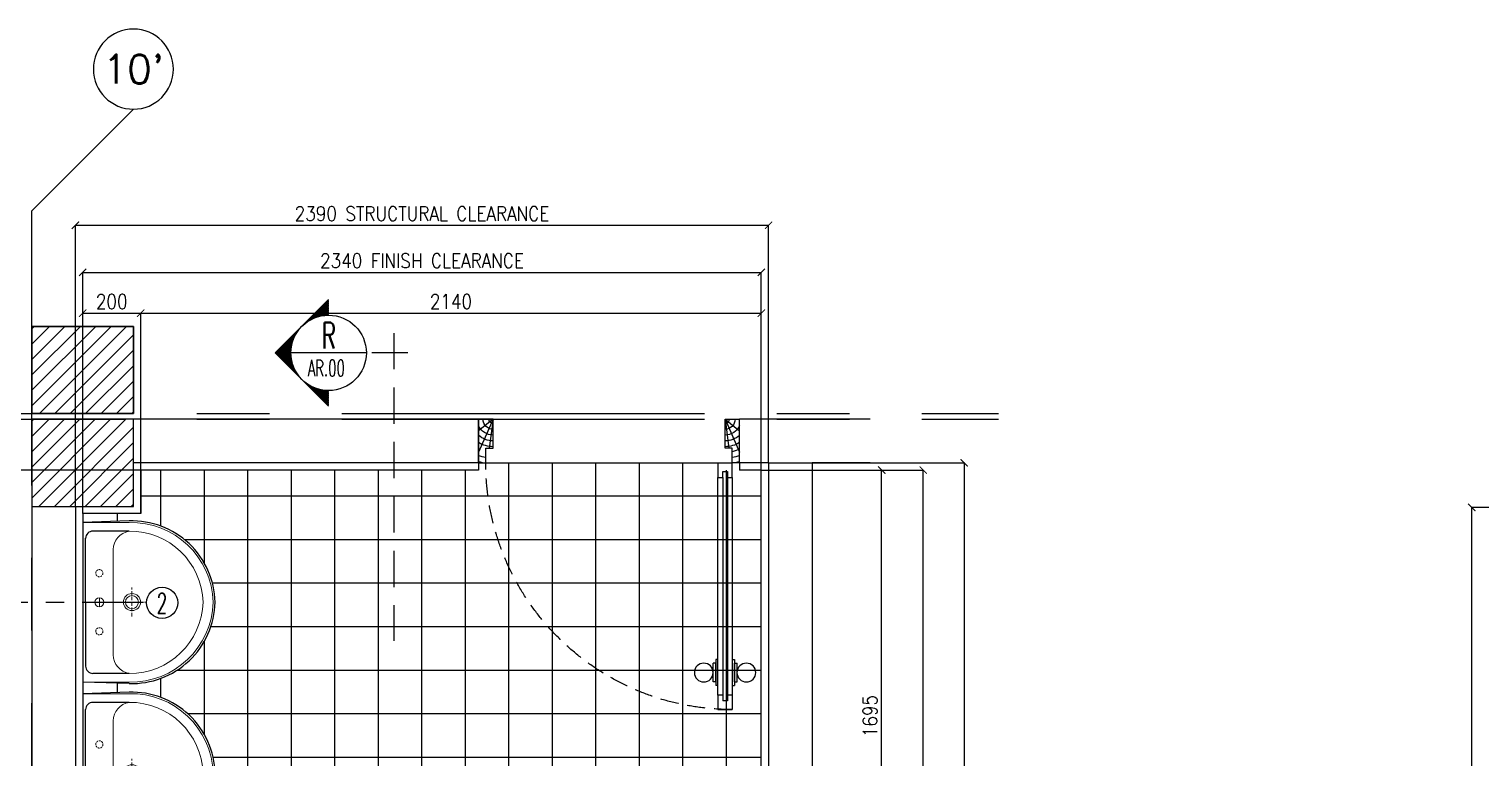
# Model space of a CAD drawing. Extents: x -202971 to -174093, y 166361 to 186286.
# Drawn here: x -200181 to -195175, y 177294 to 179805 of the extents above; entities that cross this region are included whole.
import ezdxf
from ezdxf.enums import TextEntityAlignment as Align

# ---------------------------------------------------------------- set-up
doc = ezdxf.new("R2010")
doc.units = 0
doc.header["$LTSCALE"] = 500
doc.header["$MEASUREMENT"] = 0
for name, pattern in [('CENTER2', [1.125, 0.75, -0.125, 0.125, -0.125]), ('CENTERX2', [4, 2.5, -0.5, 0.5, -0.5]), ('DASHED', [0.75, 0.5, -0.25]), ('HIDDEN', [0.375, 0.25, -0.125])]:
    doc.linetypes.add(name, pattern=pattern)
doc.layers.get('0').update_dxf_attribs({"linetype": 'CONTINUOUS'})
doc.layers.get('DEFPOINTS').update_dxf_attribs({"linetype": 'CONTINUOUS'})
for name, color, linetype in [('AX-CR', 2, 'CONTINUOUS'), ('AX-TXT', 2, 'CONTINUOUS'), ('AXES', 11, 'CENTERX2'), ('AXIS', 11, 'CENTER2'), ('COL', 5, 'CONTINUOUS'), ('Dimout', 4, 'CONTINUOUS'), ('DOOR', 2, 'CONTINUOUS'), ('ELEV-MARK', 6, 'CONTINUOUS'), ('FIX', 2, 'CONTINUOUS'), ('HAT', 8, 'CONTINUOUS'), ('Plaster', 7, 'CONTINUOUS'), ('Tile', 5, 'CONTINUOUS'), ('TXT', 2, 'CONTINUOUS'), ('WALL', 6, 'CONTINUOUS')]:
    doc.layers.add(name, color=color, linetype=linetype)
doc.styles.add('DIM', font='simplex.shx', dxfattribs={"width": 0.85})
doc.styles.add('ROMANS', font='romans.shx', dxfattribs={"width": 0.6})
doc.dimstyles.new('DIM1-25', dxfattribs={"dimscale": 25, "dimtxt": 2, "dimasz": 1, "dimexe": 0.03, "dimexo": 0.03, "dimgap": 0.6, "dimtad": 1, "dimdec": 0, "dimdsep": 46, "dimtxsty": 'DIM', "dimblk1": 'ARCHTICK', "dimblk2": 'ARCHTICK', "dimsah": 1, "dimcen": 0.09, "dimdle": 0.03, "dimclrd": 256, "dimclrt": 2, "dimadec": 0, "dimazin": 0, "dimtfac": 1, "dimtdec": 0, "dimtix": 1, "dimtmove": 1, "dimatfit": 3, "dimldrblk": 'ARCHTICK', "dimfxl": 0, "dimtvp": 2, "dimtolj": 1, "dimtzin": 0, "dimarcsym": 0})

# ---------------------------------------------------------------- blocks, each defined once
blk = doc.blocks.new('_ARCHTICK')
at = {"color": 0, "linetype": 'ByBlock', "const_width": 0.15}
blk.add_lwpolyline([(-0.5, -0.5), (0.5, 0.5)], dxfattribs=at)
blk = doc.blocks.new('*D82')
at = {"layer": 'DEFPOINTS', "color": 0}
for p in [(-197656.4, 178826.4), (-197656.4, 178285.6), (-199796.5, 178135.6)]:
    blk.add_point(p, dxfattribs=at)
at = {"layer": 'Dimout', "lineweight": -2}
blk.add_line((-199797.2, 178826.4), (-197655.7, 178826.4), dxfattribs=at)
at = {"layer": 'Dimout', "color": 0, "lineweight": -2}
for p, q in [((-199796.5, 178136.3), (-199796.5, 178827.2)), ((-197656.4, 178286.3), (-197656.4, 178827.2))]:
    blk.add_line(p, q, dxfattribs=at)
at = {"layer": 'Dimout', "lineweight": -2, "xscale": 25, "yscale": 25, "zscale": 25, "rotation": 180}
blk.add_blockref('_ARCHTICK', (-199796.5, 178826.4), dxfattribs=at)
at = {"layer": 'Dimout', "lineweight": -2, "xscale": 25, "yscale": 25, "zscale": 25}
blk.add_blockref('_ARCHTICK', (-197656.4, 178826.4), dxfattribs=at)
at = {"layer": 'Dimout', "color": 2, "insert": (-198726.5, 178866.4), "char_height": 50, "attachment_point": 5, "style": 'DIM'}
blk.add_mtext('\\A1;2140', dxfattribs=at)
blk = doc.blocks.new('*D80')
at = {"layer": 'DEFPOINTS', "color": 0}
for p in [(-197656.4, 178966.9), (-197656.4, 178285.6), (-199996.5, 178135.6)]:
    blk.add_point(p, dxfattribs=at)
at = {"layer": 'Dimout', "lineweight": -2}
blk.add_line((-199997.2, 178966.9), (-197655.7, 178966.9), dxfattribs=at)
at = {"layer": 'Dimout', "color": 0, "lineweight": -2}
for p, q in [((-199996.5, 178136.3), (-199996.5, 178967.7)), ((-197656.4, 178286.3), (-197656.4, 178967.7))]:
    blk.add_line(p, q, dxfattribs=at)
at = {"layer": 'Dimout', "lineweight": -2, "xscale": 25, "yscale": 25, "zscale": 25, "rotation": 180}
blk.add_blockref('_ARCHTICK', (-199996.5, 178966.9), dxfattribs=at)
at = {"layer": 'Dimout', "lineweight": -2, "xscale": 25, "yscale": 25, "zscale": 25}
blk.add_blockref('_ARCHTICK', (-197656.4, 178966.9), dxfattribs=at)
at = {"layer": 'Dimout', "color": 2, "insert": (-198826.5, 179006.9), "char_height": 50, "attachment_point": 5, "style": 'DIM'}
blk.add_mtext('\\A1;2340 FINISH CLEARANCE', dxfattribs=at)
blk = doc.blocks.new('*D79')
at = {"layer": 'DEFPOINTS', "color": 0}
for p in [(-197631.4, 179129.3), (-197631.4, 178310.6), (-200021.5, 178160.6)]:
    blk.add_point(p, dxfattribs=at)
at = {"layer": 'Dimout', "lineweight": -2}
blk.add_line((-200022.2, 179129.3), (-197630.7, 179129.3), dxfattribs=at)
at = {"layer": 'Dimout', "color": 0, "lineweight": -2}
for p, q in [((-200021.5, 178161.3), (-200021.5, 179130)), ((-197631.4, 178311.3), (-197631.4, 179130))]:
    blk.add_line(p, q, dxfattribs=at)
at = {"layer": 'Dimout', "lineweight": -2, "xscale": 25, "yscale": 25, "zscale": 25, "rotation": 180}
blk.add_blockref('_ARCHTICK', (-200021.5, 179129.3), dxfattribs=at)
at = {"layer": 'Dimout', "lineweight": -2, "xscale": 25, "yscale": 25, "zscale": 25}
blk.add_blockref('_ARCHTICK', (-197631.4, 179129.3), dxfattribs=at)
at = {"layer": 'Dimout', "color": 2, "insert": (-198826.5, 179169.3), "char_height": 50, "attachment_point": 5, "style": 'DIM'}
blk.add_mtext('\\A1;2390 STRUCTURAL CLEARANCE', dxfattribs=at)
blk = doc.blocks.new('LAV1')
at = {"layer": 'FIX', "linetype": 'DASHED', "lineweight": 20, "ltscale": 0.05}
for p, q in [((-0.5, 170), (-0.5, 270)), ((-0.5, 170), (-0.5, 270)), ((49.5, 220), (-50.5, 220))]:
    blk.add_line(p, q, dxfattribs=at)
at = {"layer": 'FIX', "linetype": 'ByBlock', "ltscale": 0.3}
for p, q in [((-280, 210), (-275, 50)), ((-245, 210), (-245, 85)), ((245, 210), (245, 85)), ((280, 210), (275, 50)), ((0, 60), (-220.2, 60)), ((0, 60), (220.2, 60))]:
    blk.add_line(p, q, dxfattribs=at)
at = {"layer": 'FIX', "linetype": 'Continuous', "lineweight": 20}
for p, q in [((-275, 210), (-275, 50)), ((275, 210), (275, 50)), ((0, 155), (-181.4, 155)), ((0, 155), (181.4, 155)), ((0, 50), (-275, 50)), ((0, 50), (-252.5, 50)), ((0, 50), (252.5, 50)), ((0, 50), (275, 50))]:
    blk.add_line(p, q, dxfattribs=at)
at = {"layer": 'FIX', "lineweight": 20}
for p, q in [((15.6, 107.5), (-15.5, 107.5)), ((0, 92), (0, 123))]:
    blk.add_line(p, q, dxfattribs=at)
for centre, radius in [((-0.5, 220), 29.5), ((-0.5, 220), 22.5), ((0, 107.5), 15.5)]:
    blk.add_circle(centre, radius, dxfattribs=at)
at = {"layer": 'FIX', "linetype": 'HIDDEN', "lineweight": 20, "ltscale": 0.05}
for centre in [(-100, 107.5), (100, 107.5)]:
    blk.add_circle(centre, 12.4, dxfattribs=at)
at = {"layer": 'FIX', "linetype": 'ByBlock', "ltscale": 0.3}
for centre, radius, start, end in [((6.9, 220), 287, 91.3776, 182.0064), ((-6.9, 220), 287, 357.9936, 88.6224), ((-220.1, 84.9), 24.9, 179.7021, 269.9486), ((220.1, 84.9), 24.9, 270.0514, 0.2979)]:
    blk.add_arc(centre, radius, start, end, dxfattribs=at)
at = {"layer": 'FIX', "linetype": 'Continuous', "lineweight": 20}
for centre, radius, start, end in [((8.4, 216.7), 283.4, 91.6988, 181.351), ((7.6, 212.5), 252.7, 91.7328, 180.4884), ((-8.4, 216.7), 283.4, 358.649, 88.3012), ((-7.6, 212.5), 252.7, 359.5116, 88.2672), ((-179.2, 221.8), 66.9, 190.2006, 268.0786), ((179.2, 221.8), 66.9, 271.9214, 349.7994)]:
    blk.add_arc(centre, radius, start, end, dxfattribs=at)
blk = doc.blocks.new('*D81')
at = {"layer": 'DEFPOINTS', "color": 0}
for p in [(-199796.5, 178826.4), (-199996.5, 178135.6), (-199796.5, 178135.6)]:
    blk.add_point(p, dxfattribs=at)
at = {"layer": 'Dimout', "lineweight": -2}
blk.add_line((-199997.2, 178826.4), (-199795.7, 178826.4), dxfattribs=at)
at = {"layer": 'Dimout', "color": 0, "lineweight": -2}
for p, q in [((-199996.5, 178136.3), (-199996.5, 178827.2)), ((-199796.5, 178136.3), (-199796.5, 178827.2))]:
    blk.add_line(p, q, dxfattribs=at)
at = {"layer": 'Dimout', "lineweight": -2, "xscale": 25, "yscale": 25, "zscale": 25, "rotation": 180}
blk.add_blockref('_ARCHTICK', (-199996.5, 178826.4), dxfattribs=at)
at = {"layer": 'Dimout', "lineweight": -2, "xscale": 25, "yscale": 25, "zscale": 25}
blk.add_blockref('_ARCHTICK', (-199796.5, 178826.4), dxfattribs=at)
at = {"layer": 'Dimout', "color": 2, "insert": (-199896.5, 178866.4), "char_height": 50, "attachment_point": 5, "style": 'DIM'}
blk.add_mtext('\\A1;200', dxfattribs=at)
blk = doc.blocks.new('*D76')
at = {"layer": 'DEFPOINTS', "color": 0}
for p in [(-199796.5, 178285.6), (-201003.9, 177830.3), (-200999.6, 177830.3)]:
    blk.add_point(p, dxfattribs=at)
at = {"layer": 'Dimout', "color": 0, "lineweight": -2}
for p, q in [((-199797.2, 178285.6), (-201000.4, 178285.6)), ((-201003.2, 177830.3), (-200998.9, 177830.3))]:
    blk.add_line(p, q, dxfattribs=at)
at = {"layer": 'Dimout', "lineweight": -2}
blk.add_line((-200999.6, 178286.3), (-200999.6, 177829.6), dxfattribs=at)
at = {"layer": 'Dimout', "lineweight": -2, "xscale": 25, "yscale": 25, "zscale": 25}
for p, rotation in [((-200999.6, 178285.6), 90), ((-200999.6, 177830.3), 270)]:
    blk.add_blockref('_ARCHTICK', p, dxfattribs=dict(at, rotation=rotation))
at = {"layer": 'Dimout', "color": 2, "insert": (-201039.6, 178057.9), "char_height": 50, "attachment_point": 5, "rotation": 90, "style": 'DIM'}
blk.add_mtext('\\A1;455', dxfattribs=at)
blk = doc.blocks.new('AXU')
at = {"layer": 'AX-CR'}
blk.add_circle((0, 350), 350, dxfattribs=at)
at = {"layer": 'AX-TXT', "style": 'ROMANS'}
blk.add_attdef('AX', text='', height=250, dxfattribs=at).set_placement((0, 350), align=Align.MIDDLE)
blk = doc.blocks.new('C7')
at = {"layer": 'HAT'}
h = blk.add_hatch(dxfattribs=at)
h.set_pattern_fill('ANSI31', color=256, scale=300, style=0)
h.set_pattern_definition([(45, (-248876.182, -51411.005), (-26.5165043, 26.5165043), [])])
h.paths.add_polyline_path([(350, 300), (250, 300), (0, 300), (0, 0), (350, 0)])
at = {"layer": 'COL'}
blk.add_lwpolyline([(0, 300), (0, 0), (350, 0), (350, 300)], close=True, dxfattribs=at)
blk = doc.blocks.new('*D85')
at = {"layer": 'DEFPOINTS', "color": 0}
for p in [(-195206.7, 178157), (-194421, 178157), (-194274.1, 175907)]:
    blk.add_point(p, dxfattribs=at)
at = {"layer": 'Dimout', "color": 0, "lineweight": -2}
for p, q in [((-194421.8, 178157), (-195207.5, 178157)), ((-194274.9, 175907), (-195207.5, 175907))]:
    blk.add_line(p, q, dxfattribs=at)
at = {"layer": 'Dimout', "lineweight": -2}
blk.add_line((-195206.7, 175906.3), (-195206.7, 178157.8), dxfattribs=at)
at = {"layer": 'Dimout', "lineweight": -2, "xscale": 25, "yscale": 25, "zscale": 25}
for p, rotation in [((-195206.7, 178157), 90), ((-195206.7, 175907), 270)]:
    blk.add_blockref('_ARCHTICK', p, dxfattribs=dict(at, rotation=rotation))
at = {"layer": 'Dimout', "color": 2, "insert": (-195246.7, 177032), "char_height": 50, "attachment_point": 5, "rotation": 90, "style": 'DIM'}
blk.add_mtext('\\A1;2250', dxfattribs=at)
blk = doc.blocks.new('*D84')
at = {"layer": 'DEFPOINTS', "color": 0}
for p in [(-197631.4, 178285.6), (-197241.4, 178285.6), (-197656.4, 176590.6)]:
    blk.add_point(p, dxfattribs=at)
at = {"layer": 'Dimout', "color": 0, "lineweight": -2}
for p, q in [((-197630.7, 178285.6), (-197240.7, 178285.6)), ((-197655.7, 176590.6), (-197240.7, 176590.6))]:
    blk.add_line(p, q, dxfattribs=at)
at = {"layer": 'Dimout', "lineweight": -2}
blk.add_line((-197241.4, 176589.8), (-197241.4, 178286.3), dxfattribs=at)
at = {"layer": 'Dimout', "lineweight": -2, "xscale": 25, "yscale": 25, "zscale": 25}
for p, rotation in [((-197241.4, 178285.6), 90), ((-197241.4, 176590.6), 270)]:
    blk.add_blockref('_ARCHTICK', p, dxfattribs=dict(at, rotation=rotation))
at = {"layer": 'Dimout', "color": 2, "insert": (-197281.4, 177438.1), "char_height": 50, "attachment_point": 5, "rotation": 90, "style": 'DIM'}
blk.add_mtext('\\A1;1695', dxfattribs=at)
blk = doc.blocks.new('*D75')
at = {"layer": 'DEFPOINTS', "color": 0}
for p in [(-197656.4, 178285.6), (-197097.9, 178285.6), (-197656.4, 175105.6)]:
    blk.add_point(p, dxfattribs=at)
at = {"layer": 'Dimout', "color": 0, "lineweight": -2}
for p, q in [((-197655.7, 178285.6), (-197097.2, 178285.6)), ((-197655.7, 175105.6), (-197097.2, 175105.6))]:
    blk.add_line(p, q, dxfattribs=at)
at = {"layer": 'Dimout', "lineweight": -2}
blk.add_line((-197097.9, 175104.8), (-197097.9, 178286.3), dxfattribs=at)
at = {"layer": 'Dimout', "lineweight": -2, "xscale": 25, "yscale": 25, "zscale": 25}
for p, rotation in [((-197097.9, 178285.6), 90), ((-197097.9, 175105.6), 270)]:
    blk.add_blockref('_ARCHTICK', p, dxfattribs=dict(at, rotation=rotation))
at = {"layer": 'Dimout', "color": 2, "insert": (-197137.9, 176695.6), "char_height": 50, "attachment_point": 5, "rotation": 90, "style": 'DIM'}
blk.add_mtext('\\A1;3180 FIFNISH CLEARANCE', dxfattribs=at)
blk = doc.blocks.new('*D74')
at = {"layer": 'DEFPOINTS', "color": 0}
for p in [(-197631.4, 178310.6), (-197631.4, 175080.6), (-196957, 175080.6)]:
    blk.add_point(p, dxfattribs=at)
at = {"layer": 'Dimout', "color": 0, "lineweight": -2}
for p, q in [((-197630.7, 178310.6), (-196956.3, 178310.6)), ((-197630.7, 175080.6), (-196956.3, 175080.6))]:
    blk.add_line(p, q, dxfattribs=at)
at = {"layer": 'Dimout', "lineweight": -2}
blk.add_line((-196957, 178311.3), (-196957, 175079.8), dxfattribs=at)
at = {"layer": 'Dimout', "lineweight": -2, "xscale": 25, "yscale": 25, "zscale": 25}
for p, rotation in [((-196957, 178310.6), 90), ((-196957, 175080.6), 270)]:
    blk.add_blockref('_ARCHTICK', p, dxfattribs=dict(at, rotation=rotation))
at = {"layer": 'Dimout', "color": 2, "insert": (-196997, 176695.6), "char_height": 50, "attachment_point": 5, "rotation": 90, "style": 'DIM'}
blk.add_mtext('\\A1;3230 STRUCTURAL CLEARANCE', dxfattribs=at)
blk = doc.blocks.new('*X5')
at = {"color": 0}
for p, q in [((14608, 7877), (14819, 8088)), ((14625, 7890), (14821, 8086)), ((14637, 7899), (14823, 8084)), ((14647, 7905), (14825, 8082)), ((14656, 7910), (14826, 8081)), ((14664, 7915), (14828, 8079)), ((14671, 7919), (14830, 8077)), ((14678, 7922), (14832, 8075)), ((14685, 7925), (14833, 8073)), ((14691, 7928), (14835, 8072)), ((14697, 7930), (14837, 8070)), ((14703, 7933), (14839, 8068)), ((14709, 7935), (14841, 8066)), ((14714, 7937), (14842, 8065)), ((14719, 7938), (14844, 8063)), ((14725, 7940), (14846, 8061)), ((14730, 7941), (14848, 8059)), ((14734, 7943), (14849, 8058)), ((14739, 7944), (14851, 8056)), ((14744, 7945), (14853, 8054)), ((14749, 7946), (14855, 8052)), ((14753, 7947), (14856, 8051)), ((14757, 7948), (14858, 8049)), ((14762, 7949), (14860, 8047)), ((14766, 7950), (14862, 8045)), ((14770, 7950), (14863, 8043)), ((14774, 7951), (14865, 8042)), ((14778, 7951), (14867, 8040)), ((14782, 7952), (14869, 8038)), ((14786, 7952), (14871, 8036)), ((14790, 7953), (14872, 8035)), ((14794, 7953), (14874, 8033)), ((14798, 7953), (14876, 8031)), ((14802, 7953), (14878, 8029)), ((14805, 7954), (14879, 8028)), ((14809, 7954), (14881, 8026)), ((14813, 7954), (14883, 8024)), ((14816, 7954), (14885, 8022)), ((14820, 7954), (14886, 8020)), ((14823, 7954), (14888, 8019)), ((14827, 7954), (14890, 8017)), ((14830, 7954), (14892, 8015)), ((14834, 7953), (14894, 8013)), ((14837, 7953), (14895, 8012)), ((14840, 7953), (14897, 8010)), ((14844, 7953), (14899, 8008)), ((14847, 7953), (14901, 8006)), ((14850, 7952), (14902, 8005)), ((14853, 7952), (14904, 8003)), ((14856, 7952), (14906, 8001)), ((14860, 7951), (14908, 7999)), ((14863, 7951), (14909, 7997)), ((14866, 7950), (14911, 7996)), ((14869, 7950), (14913, 7994)), ((14872, 7949), (14915, 7992)), ((14875, 7949), (14917, 7990)), ((14878, 7948), (14918, 7989)), ((14881, 7948), (14920, 7987)), ((14884, 7947), (14922, 7985)), ((14887, 7947), (14924, 7983)), ((14890, 7946), (14925, 7982)), ((14893, 7945), (14927, 7980)), ((14895, 7945), (14929, 7978)), ((14898, 7944), (14931, 7976)), ((14901, 7943), (14932, 7974)), ((14904, 7942), (14934, 7973)), ((14907, 7942), (14936, 7971)), ((14909, 7941), (14938, 7969)), ((14912, 7940), (14939, 7967)), ((14915, 7939), (14941, 7966)), ((14917, 7938), (14943, 7964)), ((14920, 7937), (14945, 7962)), ((14923, 7937), (14947, 7960)), ((14925, 7936), (14948, 7959)), ((14928, 7935), (14950, 7957)), ((14931, 7934), (14952, 7955)), ((14933, 7933), (14954, 7953)), ((14936, 7932), (14955, 7952)), ((14938, 7931), (14957, 7950)), ((14941, 7930), (14959, 7948)), ((14943, 7929), (14961, 7946)), ((14946, 7928), (14962, 7944)), ((14948, 7927), (14964, 7943)), ((14951, 7926), (14966, 7941)), ((14953, 7925), (14968, 7939)), ((14956, 7923), (14970, 7937)), ((14958, 7922), (14971, 7936)), ((14960, 7921), (14973, 7934)), ((14963, 7920), (14975, 7932)), ((14965, 7919), (14977, 7930)), ((14967, 7918), (14978, 7929)), ((14970, 7916), (14980, 7927)), ((14972, 7915), (14982, 7925)), ((14974, 7914), (14984, 7923)), ((14977, 7913), (14985, 7921)), ((14979, 7911), (14987, 7920)), ((14981, 7910), (14989, 7918)), ((14983, 7909), (14991, 7916)), ((14986, 7908), (14993, 7914)), ((14988, 7906), (14994, 7913)), ((14990, 7905), (14996, 7911)), ((14992, 7903), (14998, 7909)), ((14994, 7902), (15000, 7907)), ((14997, 7901), (15001, 7906)), ((14999, 7899), (15003, 7904)), ((15001, 7898), (15005, 7902)), ((15003, 7896), (15007, 7900)), ((15005, 7895), (15008, 7898)), ((15007, 7894), (15010, 7897)), ((15009, 7892), (15012, 7895)), ((15011, 7891), (15014, 7893)), ((15013, 7889), (15016, 7891)), ((15015, 7888), (15017, 7890)), ((15017, 7886), (15019, 7888)), ((15019, 7884), (15021, 7886)), ((14360, 7629), (14571, 7839)), ((14364, 7629), (14557, 7822)), ((14368, 7629), (14549, 7810)), ((14371, 7629), (14542, 7800)), ((14375, 7629), (14537, 7791)), ((14378, 7629), (14533, 7783)), ((14382, 7629), (14529, 7776)), ((14385, 7629), (14525, 7769)), ((14389, 7629), (14522, 7762)), ((15021, 7883), (15023, 7884)), ((15023, 7881), (15024, 7883)), ((15025, 7880), (15026, 7881)), ((15027, 7878), (15028, 7879)), ((15029, 7877), (15030, 7877)), ((15031, 7875), (15031, 7875)), ((15033, 7873), (15033, 7874)), ((15035, 7872), (15035, 7872)), ((15036, 7870), (15037, 7870)), ((15038, 7868), (15038, 7868)), ((15040, 7867), (15040, 7867)), ((15042, 7865), (15042, 7865)), ((15044, 7863), (15044, 7863)), ((15046, 7861), (15046, 7861)), ((15047, 7860), (15047, 7860)), ((15051, 7856), (15051, 7856)), ((15053, 7854), (15053, 7854)), ((15054, 7852), (15054, 7853)), ((15056, 7851), (15056, 7851)), ((15058, 7849), (15058, 7849)), ((15059, 7847), (15060, 7847)), ((15061, 7845), (15061, 7845)), ((15063, 7843), (15063, 7844)), ((15064, 7841), (15065, 7842)), ((15066, 7839), (15067, 7840)), ((15068, 7837), (15069, 7838)), ((15069, 7836), (15070, 7837)), ((15071, 7834), (15072, 7835)), ((15072, 7832), (15074, 7833)), ((15074, 7830), (15076, 7831)), ((15076, 7828), (15077, 7830)), ((15077, 7826), (15079, 7828)), ((15079, 7824), (15081, 7826)), ((15080, 7822), (15083, 7824)), ((15082, 7820), (15084, 7822)), ((15083, 7818), (15086, 7821)), ((15085, 7815), (15088, 7819)), ((15086, 7813), (15090, 7817)), ((15087, 7811), (15092, 7815)), ((15089, 7809), (15093, 7814)), ((15090, 7807), (15095, 7812)), ((15092, 7805), (15097, 7810)), ((15093, 7803), (15099, 7808)), ((15094, 7801), (15100, 7807)), ((15096, 7798), (15102, 7805)), ((15097, 7796), (15104, 7803)), ((15098, 7794), (15106, 7801)), ((15100, 7792), (15107, 7799)), ((15101, 7790), (15109, 7798)), ((15102, 7787), (15111, 7796)), ((15104, 7785), (15113, 7794)), ((15105, 7783), (15115, 7792)), ((15106, 7780), (15116, 7791)), ((15107, 7778), (15118, 7789)), ((15108, 7776), (15120, 7787)), ((15110, 7773), (15122, 7785)), ((15111, 7771), (15123, 7784)), ((15112, 7769), (15125, 7782)), ((15113, 7766), (15127, 7780)), ((15114, 7764), (15129, 7778)), ((15115, 7761), (15130, 7777)), ((15116, 7759), (15132, 7775)), ((15117, 7756), (15134, 7773)), ((15118, 7754), (15136, 7771)), ((15119, 7751), (15137, 7769)), ((15121, 7749), (15139, 7768)), ((15122, 7746), (15141, 7766)), ((15122, 7744), (15143, 7764)), ((15123, 7741), (15145, 7762)), ((15124, 7739), (15146, 7761)), ((14392, 7629), (14519, 7756)), ((14396, 7629), (14517, 7750)), ((14399, 7629), (14515, 7744)), ((14403, 7629), (14513, 7739)), ((14406, 7629), (14511, 7733)), ((14410, 7629), (14509, 7728)), ((14413, 7629), (14507, 7723)), ((14417, 7629), (14506, 7718)), ((14421, 7629), (14505, 7713)), ((14424, 7629), (14503, 7708)), ((14428, 7629), (14502, 7703)), ((14431, 7629), (14501, 7699)), ((14435, 7629), (14500, 7694)), ((14438, 7629), (14499, 7690)), ((14442, 7629), (14499, 7686)), ((14445, 7629), (14498, 7681)), ((14449, 7629), (14497, 7677)), ((14452, 7629), (14497, 7673)), ((14456, 7629), (14496, 7669)), ((14459, 7629), (14496, 7665)), ((14463, 7629), (14495, 7661)), ((14466, 7629), (14495, 7657)), ((14470, 7629), (14494, 7653)), ((14474, 7629), (14494, 7649)), ((14477, 7629), (14494, 7646)), ((14481, 7629), (14494, 7642)), ((14484, 7629), (14494, 7638)), ((15125, 7736), (15148, 7759)), ((15126, 7733), (15150, 7757)), ((15127, 7731), (15152, 7755)), ((15128, 7728), (15153, 7754)), ((15129, 7725), (15155, 7752)), ((15130, 7723), (15157, 7750)), ((15130, 7720), (15159, 7748)), ((15131, 7717), (15160, 7746)), ((15132, 7714), (15162, 7745)), ((15133, 7712), (15164, 7743)), ((15133, 7709), (15166, 7741)), ((15134, 7706), (15168, 7739)), ((15135, 7703), (15169, 7738)), ((15136, 7700), (15171, 7736)), ((15136, 7697), (15173, 7734)), ((15137, 7695), (15175, 7732)), ((15137, 7692), (15176, 7731)), ((15138, 7689), (15178, 7729)), ((15139, 7686), (15180, 7727)), ((15139, 7683), (15182, 7725)), ((15140, 7680), (15183, 7723)), ((15140, 7676), (15185, 7722)), ((15140, 7673), (15187, 7720)), ((15141, 7670), (15189, 7718)), ((15141, 7667), (15191, 7716)), ((15142, 7664), (15192, 7715)), ((15142, 7661), (15194, 7713)), ((15142, 7658), (15196, 7711)), ((15143, 7654), (15198, 7709)), ((15143, 7651), (15199, 7708)), ((15143, 7648), (15201, 7706)), ((15143, 7644), (15203, 7704)), ((15143, 7641), (15205, 7702)), ((15143, 7637), (15206, 7700)), ((15143, 7634), (15208, 7699)), ((15144, 7631), (15210, 7697)), ((15145, 7629), (15212, 7695)), ((15149, 7629), (15214, 7693)), ((15152, 7629), (15215, 7692)), ((15156, 7629), (15217, 7690)), ((15159, 7629), (15219, 7688)), ((15163, 7629), (15221, 7686)), ((15167, 7629), (15222, 7685)), ((15170, 7629), (15224, 7683)), ((15174, 7629), (15226, 7681)), ((15177, 7629), (15228, 7679)), ((15181, 7629), (15229, 7678)), ((15184, 7629), (15231, 7676)), ((15188, 7629), (15233, 7674)), ((15191, 7629), (15235, 7672)), ((15195, 7629), (15236, 7670)), ((15198, 7629), (15238, 7669)), ((15202, 7629), (15240, 7667)), ((15205, 7629), (15242, 7665)), ((15209, 7629), (15244, 7663)), ((15212, 7629), (15245, 7662)), ((15216, 7629), (15247, 7660)), ((15220, 7629), (15249, 7658)), ((15223, 7629), (15251, 7656)), ((15227, 7629), (15252, 7655)), ((15230, 7629), (15254, 7653)), ((15234, 7629), (15256, 7651)), ((15237, 7629), (15258, 7649)), ((15241, 7629), (15259, 7647)), ((15244, 7629), (15261, 7646)), ((15248, 7629), (15263, 7644)), ((15251, 7629), (15265, 7642)), ((15255, 7629), (15267, 7640)), ((15258, 7629), (15268, 7639)), ((15262, 7629), (15270, 7637)), ((15266, 7629), (15272, 7635)), ((14488, 7629), (14494, 7635)), ((14491, 7629), (14494, 7631)), ((15269, 7629), (15274, 7633)), ((15273, 7629), (15275, 7632)), ((15276, 7629), (15277, 7630))]:
    blk.add_line(p, q, dxfattribs=at)
blk = doc.blocks.new('DOOR90')
at = {"layer": 'DOOR', "color": 0, "linetype": 'ByBlock'}
for p, q in [((-150, 0), (-150, -25)), ((-150, 0), (0, 0)), ((0, -50), (0, 0)), ((-1000, -25), (-1000, -75)), ((-1000, -75), (-1000, -25)), ((-950, -25), (-1000, -25)), ((-970, -42), (-970, -58)), ((-950, -42), (-970, -42)), ((-950, -25), (-950, -42)), ((-917.6, -25), (-917.6, -17.8)), ((-827.6, -17.8), (-917.6, -17.8)), ((-905, -17.8), (-905, -8.8)), ((-905, -8.8), (-840.2, -8.8)), ((-905, -17.8), (-840.2, -17.8)), ((-840.2, -17.8), (-840.2, -8.8)), ((-827.6, -25), (-827.6, -17.8)), ((-200, -42), (-200, -25)), ((-200, -25), (-150, -25)), ((-180, -42), (-200, -42)), ((-180, -58), (-180, -42)), ((-150, -75), (-150, -25)), ((-150, -25), (-100, -25)), ((-100, -25), (-100, -50)), ((-100, -50), (0, -50)), ((-950, -75), (-1000, -75)), ((-950, -58), (-970, -58)), ((-950, -58), (-950, -75)), ((-917.6, -75), (-917.6, -82.2)), ((-827.6, -82.2), (-917.6, -82.2)), ((-905, -82.2), (-905, -91.2)), ((-905, -82.2), (-840.2, -82.2)), ((-905, -91.2), (-840.2, -91.2)), ((-840.2, -82.2), (-840.2, -91.2)), ((-827.6, -75), (-827.6, -82.2)), ((-200, -75), (-200, -58)), ((-200, -58), (-180, -58)), ((-150, -75), (-200, -75)), ((-100, -850), (0, -850)), ((-100, -875), (-100, -850)), ((0, -850), (0, -900)), ((-150, -900), (-150, -875)), ((-150, -875), (-100, -875)), ((0, -900), (-150, -900)), ((-150, -900), (0, -900))]:
    blk.add_line(p, q, dxfattribs=at)
at = {"layer": 'DOOR', "color": 9, "linetype": 'ByBlock'}
for p, q in [((0, -50), (-113.7, 0)), ((0, -50), (-40.1, 0)), ((0, -50), (-100, -36.6)), ((0, -850), (-113.7, -900)), ((0, -850), (-100, -863.4)), ((0, -850), (-40.1, -900))]:
    blk.add_line(p, q, dxfattribs=at)
at = {"layer": 'DOOR', "linetype": 'ByBlock'}
for p, q in [((-200, -25), (-950, -25)), ((-200, -42), (-950, -42)), ((-200, -58), (-950, -58)), ((-950, -75), (-200, -75))]:
    blk.add_line(p, q, dxfattribs=at)
at = {"layer": 'DOOR', "color": 0, "linetype": 'ByBlock'}
for centre in [(-872.6, 23.5), (-872.6, -123.5)]:
    blk.add_circle(centre, 32.4, dxfattribs=at)
at = {"layer": 'DOOR', "color": 9, "linetype": 'ByBlock'}
for centre, radius, start, end in [((0, -50), 154.4, 161.1053, 166.2858), ((0, -50), 134.4, 158.1598, 169.28), ((0, -50), 94.4, 148.0182, 180), ((0, -50), 74.4, 137.7764, 180), ((0, -50), 114.4, 154.0838, 167.3774), ((0, -50), 54.4, 113.2074, 180), ((0, -50), 34.4, 90, 180), ((0, -50), 14.4, 90, 180), ((0, -850), 94.4, 180, 211.9818), ((0, -850), 74.4, 180, 222.2236), ((0, -850), 54.4, 180, 246.7926), ((0, -850), 34.4, 180, 270), ((0, -850), 14.4, 180, 270), ((0, -850), 154.4, 193.7142, 198.8947), ((0, -850), 134.4, 190.72, 201.8402)]:
    blk.add_arc(centre, radius, start, end, dxfattribs=at)
at = {"layer": 'DOOR', "linetype": 'HIDDEN', "ltscale": 0.5}
blk.add_arc((-150, -25), 850, 180, 270, dxfattribs=at)

msp = doc.modelspace()

# ---------------------------------------------------------------- linework, layer by layer
at = {"layer": 'AXES'}
for p, q in [((-200171.5, 179179.1), (-199821.5, 179529.1)), ((-200171.5, 174232.8), (-200171.5, 179179.1)), ((-201102.8, 178480.6), (-196838.5, 178480.6)), ((-201102.8, 178460.6), (-196838.5, 178460.6))]:
    msp.add_line(p, q, dxfattribs=at)
at = {"layer": 'AXIS'}
msp.add_line((-201123.3, 177830.3), (-199787.3, 177830.3), dxfattribs=at)
at = {"layer": 'ELEV-MARK', "color": 6}
for p, q in [((-199148.3, 178873.2), (-199332.2, 178689.4)), ((-199148.3, 178505.5), (-199332.2, 178689.4)), ((-199018.3, 178689.4), (-199278.3, 178689.4))]:
    msp.add_line(p, q, dxfattribs=at)
at = {"layer": 'ELEV-MARK', "color": 6, "linetype": 'HIDDEN'}
for p, q in [((-198923.8, 178757.8), (-198923.8, 177697.5)), ((-198874.9, 178689.4), (-199018.3, 178689.4))]:
    msp.add_line(p, q, dxfattribs=at)
at = {"layer": 'ELEV-MARK', "color": 6}
msp.add_circle((-199148.3, 178689.4), 130, dxfattribs=at)
at = {"layer": 'FIX', "color": 2}
msp.add_circle((-199722.6, 177828.3), 54, dxfattribs=at)
at = {"layer": 'Plaster'}
for p, q in [((-198631.4, 178310.6), (-198631.4, 178285.6)), ((-197731.4, 178310.6), (-197731.4, 178285.6))]:
    msp.add_line(p, q, dxfattribs=at)
msp.add_lwpolyline([(-198631.4, 178285.6), (-199796.5, 178285.6), (-199796.5, 178135.6), (-199996.5, 178135.6), (-199996.5, 175105.6), (-197656.4, 175105.6), (-197656.4, 178285.6), (-197731.4, 178285.6)], dxfattribs=at)
at = {"layer": 'Tile'}
for p, q in [((-199726.5, 178092.5), (-199726.5, 178285.6)), ((-199576.5, 177964.6), (-199576.5, 178285.6)), ((-199426.5, 175695), (-199426.5, 178285.6)), ((-199276.5, 175638.6), (-199276.5, 178285.6)), ((-199126.5, 175105.6), (-199126.5, 178285.6)), ((-198976.5, 175105.6), (-198976.5, 178285.6)), ((-198826.5, 176600.6), (-198826.5, 178285.6)), ((-198676.5, 175105.6), (-198676.5, 178285.6)), ((-198606.4, 178310.6), (-197806.4, 178310.6)), ((-198526.5, 175105.6), (-198526.5, 178310.6)), ((-198376.5, 175628), (-198376.5, 178310.6)), ((-198226.5, 175695), (-198226.5, 178310.6)), ((-198076.5, 175614.5), (-198076.5, 178310.6)), ((-197926.5, 175105.6), (-197926.5, 178310.6)), ((-197776.5, 176600.6), (-197776.5, 178285.6)), ((-197656.4, 178195.6), (-199796.5, 178195.6)), ((-199876.5, 178109.1), (-199876.5, 178135.6)), ((-197656.4, 178045.6), (-199644.6, 178045.6)), ((-197656.4, 177895.6), (-199548.6, 177895.6)), ((-197656.4, 177745.6), (-199554.4, 177745.6)), ((-199576.5, 177375.6), (-199576.5, 177696.1)), ((-197656.4, 177595.6), (-199671.5, 177595.6)), ((-199876.5, 177520.1), (-199876.5, 177551.6)), ((-199726.5, 177503.5), (-199726.5, 177568.1)), ((-197656.4, 177445.6), (-199631.9, 177445.6)), ((-197656.4, 177295.6), (-199546, 177295.6))]:
    msp.add_line(p, q, dxfattribs=at)
at = {"layer": 'WALL', "linetype": 'ByBlock'}
for p, q in [((-198631.4, 178460.6), (-199821.5, 178460.6)), ((-198631.4, 178310.6), (-198631.4, 178460.6)), ((-197731.4, 178310.6), (-197731.4, 178460.6)), ((-197281.4, 178460.6), (-197731.4, 178460.6)), ((-198631.4, 178310.6), (-199821.5, 178310.6)), ((-198631.4, 178310.6), (-199821.5, 178310.6)), ((-197631.4, 178310.6), (-197731.4, 178310.6)), ((-197631.4, 178310.6), (-197731.4, 178310.6)), ((-197631.4, 178310.6), (-197631.4, 175080.6)), ((-197631.4, 178310.6), (-197631.4, 178160.6)), ((-197481.4, 178310.6), (-197481.4, 175080.6)), ((-197281.4, 178310.6), (-197481.4, 178310.6))]:
    msp.add_line(p, q, dxfattribs=at)
at = {"layer": 'WALL'}
for p, q in [((-200171.5, 178210.6), (-200171.5, 174629.2)), ((-200021.5, 178160.6), (-200021.5, 175080.6))]:
    msp.add_line(p, q, dxfattribs=at)
at = {"layer": 'WALL', "linetype": 'ByBlock', "ltscale": 0.3}
for points in [[(-200171.5, 178780.6), (-199821.5, 178780.6), (-199821.5, 178480.6), (-200171.5, 178480.6)], [(-200171.5, 178160.6), (-199821.5, 178160.6), (-199821.5, 178460.6), (-200171.5, 178460.6)]]:
    msp.add_lwpolyline(points, close=True, dxfattribs=at)

# ---------------------------------------------------------------- block references
at = {"layer": 'AXES'}
ref = msp.add_blockref('AXU', (-199821.5, 179805.1), dxfattribs=dict(at, xscale=-0.3942857142857143, yscale=0.3942857142857143, zscale=0.3942857142857143, rotation=180))
ref.add_attrib('AX', "10'", dxfattribs={"layer": 'AX-TXT', "color": 6, "height": 98.57, "style": 'ROMANS'}).set_placement((-199821.5, 179667.1), align=Align.MIDDLE)
at = {"layer": 'COL', "linetype": 'ByBlock'}
for p in [(-200171.5, 178480.6), (-200171.5, 178160.6)]:
    msp.add_blockref('C7', p, dxfattribs=at)
at = {"layer": 'DOOR', "color": 0, "linetype": 'ByBlock', "xscale": -1, "rotation": 270}
msp.add_blockref('DOOR90', (-197731.4, 178460.6), dxfattribs=at)
at = {"layer": 'ELEV-MARK', "color": 11, "xscale": 0.4000000000232831, "yscale": 0.4000000000232831, "zscale": 0.4, "rotation": 90}
msp.add_blockref('*X5', (-196096.8, 172761.9), dxfattribs=at)
at = {"layer": 'FIX', "rotation": 270}
for p in [(-200046.5, 177830.3), (-200046.5, 177240.3)]:
    msp.add_blockref('LAV1', p, dxfattribs=at)

# ---------------------------------------------------------------- texts
at = {"layer": 'ELEV-MARK', "color": 6, "style": 'ROMANS', "width": 0.6}
msp.add_attdef('R', text='1', height=90, dxfattribs=at).set_placement((-199147.4, 178749.2), align=Align.MIDDLE)
at = {"layer": 'ELEV-MARK', "color": 2, "style": 'ROMANS', "width": 0.6}
msp.add_attdef('AR.00', text='S-00', height=56, dxfattribs=at).set_placement((-199156.5, 178637.1), align=Align.MIDDLE)
at = {"layer": 'TXT', "style": 'ROMANS', "width": 0.6}
msp.add_text('2', height=70, dxfattribs=at).set_placement((-199741.2, 177791.7))

# ---------------------------------------------------------------- dimensions: what is measured, and where the dimension line sits
at = {"layer": 'Dimout'}
for base, p1, p2, text, picture, middle in [((-197631.4, 179129.3), (-200021.5, 178160.6), (-197631.4, 178310.6), '<> STRUCTURAL CLEARANCE', '*D79', (-198826.5, 179169.3)), ((-197656.4, 178966.9), (-199996.5, 178135.6), (-197656.4, 178285.6), '<> FINISH CLEARANCE', '*D80', (-198826.5, 179006.9))]:
    dim = msp.add_linear_dim(base=base, p1=p1, p2=p2, text=text, dimstyle='DIM1-25', dxfattribs=at)
    dim.commit()
    dim.dimension.update_dxf_attribs({"geometry": picture, "text_midpoint": middle})
for base, p1, p2, picture, middle in [((-199796.5, 178826.4), (-199996.5, 178135.6), (-199796.5, 178135.6), '*D81', (-199896.5, 178866.4)), ((-197656.4, 178826.4), (-199796.5, 178135.6), (-197656.4, 178285.6), '*D82', (-198726.5, 178866.4))]:
    dim = msp.add_linear_dim(base=base, p1=p1, p2=p2, dimstyle='DIM1-25', dxfattribs=at)
    dim.commit()
    dim.dimension.update_dxf_attribs({"geometry": picture, "text_midpoint": middle})
for base, p1, p2, picture, middle in [((-200999.6, 177830.3), (-199796.5, 178285.6), (-201003.9, 177830.3), '*D76', (-201039.6, 178057.9)), ((-197241.4, 178285.6), (-197656.4, 176590.6), (-197631.4, 178285.6), '*D84', (-197281.4, 177438.1)), ((-195206.7, 178157), (-194274.1, 175907), (-194421, 178157), '*D85', (-195246.7, 177032))]:
    dim = msp.add_linear_dim(base=base, p1=p1, p2=p2, angle=90, dimstyle='DIM1-25', dxfattribs=at)
    dim.commit()
    dim.dimension.update_dxf_attribs({"geometry": picture, "text_midpoint": middle})
for base, p1, p2, text, picture, middle in [((-197097.9, 178285.6), (-197656.4, 175105.6), (-197656.4, 178285.6), '<> FIFNISH CLEARANCE', '*D75', (-197137.9, 176695.6)), ((-196957, 175080.6), (-197631.4, 178310.6), (-197631.4, 175080.6), '<> STRUCTURAL CLEARANCE', '*D74', (-196997, 176695.6))]:
    dim = msp.add_linear_dim(base=base, p1=p1, p2=p2, angle=90, text=text, dimstyle='DIM1-25', dxfattribs=at)
    dim.commit()
    dim.dimension.update_dxf_attribs({"geometry": picture, "text_midpoint": middle})

doc.saveas('drawing.dxf')
